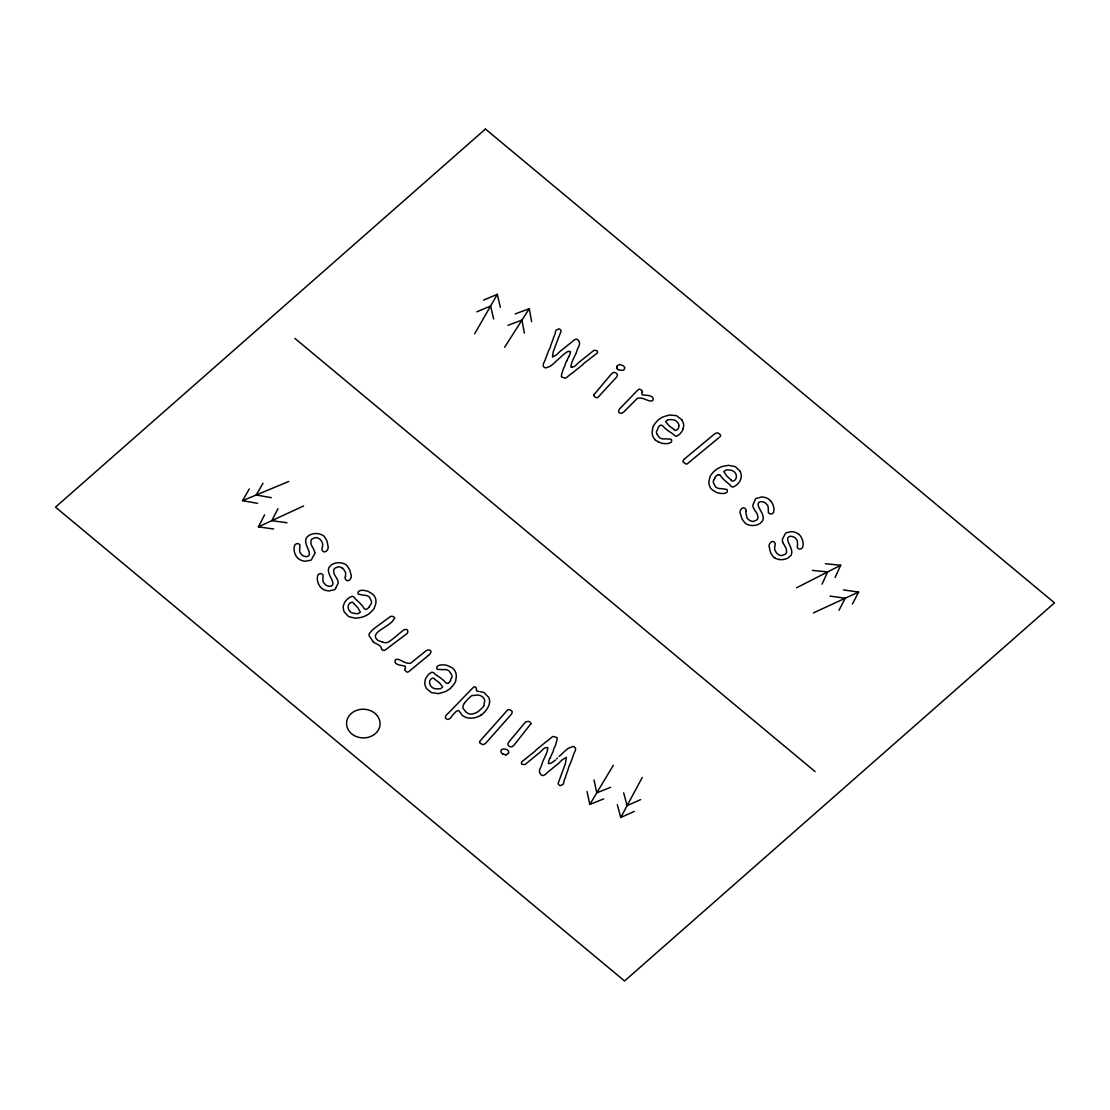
<?xml version="1.0" encoding="UTF-8"?>
<svg xmlns="http://www.w3.org/2000/svg" width="1110" height="1110" viewBox="0 0 1110 1110"><rect width="100%" height="100%" fill="white"/><g stroke="black" fill="none" stroke-linecap="round" stroke-linejoin="round"><path stroke-width="1.5" d="M746.031 511.446L745.989 511.738A5.689 4.87 1.5 0 1 745.823 512.432L746.961 517.787A14.305 12.238 1.5 0 0 747.918 518.939A9.601 8.214 1.5 0 0 749.5 520.271A6.285 5.37 1.5 0 0 751.581 521.2A5.092 4.357 1.5 0 0 753.898 521.298L756.937 519.855A3.607 3.094 1.5 0 0 757.686 518.759L757.853 518.12A8.089 6.924 1.5 0 0 757.853 516.4L757.617 515.331A15.956 13.639 1.5 0 0 756.382 512.529L754.814 510.322A8.713 7.451 1.5 0 1 754.439 509.726L753.413 507.783A6.66 5.703 1.5 0 1 753.024 506.868L752.941 504.897A28.111 24.045 1.5 0 1 753.732 503.121L754.106 502.358A5.855 5.009 1.5 0 0 754.425 501.54L754.647 500.887A16.026 13.709 1.5 0 0 754.786 500.443L755.73 498.709A3.94 3.372 1.5 0 1 756.229 498.404L757.103 498.113A7.34 6.271 1.5 0 0 758.31 497.89A2.095 1.79 1.5 0 0 758.907 497.793A5.939 5.078 1.5 0 0 759.448 497.585A5.592 4.787 1.5 0 1 761.529 497.058L762.292 497.044A10.67 9.13 1.5 0 1 770.451 500.749M683.177 428.71L683.177 428.71A2.428 2.067 1.5 0 1 683.025 429.279A21.95 18.773 1.5 0 1 681.346 432.192A18.939 16.192 1.5 0 1 679.07 434.731L676.573 436.341L674.575 435.633A3.205 2.733 1.5 0 1 674.214 435.175A5.675 4.856 1.5 0 0 673.381 434.315A27.583 23.587 1.5 0 0 670.523 432.331A27.625 23.629 1.5 0 1 667.665 430.361L665.181 428.391A9.088 7.77 1.5 0 1 663.78 426.989A9.088 7.77 1.5 0 0 662.365 425.602L662.254 425.505A1.512 1.304 1.5 0 0 661.296 425.213A7.062 6.05 1.5 0 0 660.2 425.269L659.909 425.546A13.487 11.53 1.5 0 0 658.383 427.183A5.009 4.287 1.5 0 0 658.036 427.988A19.023 16.275 1.5 0 0 657.661 429.14L657.564 429.459A2.067 1.776 1.5 0 0 657.314 429.972A2.026 1.734 1.5 0 1 657.051 430.472L656.787 430.971A5.966 5.106 1.5 0 0 656.426 432.165L656.69 433.594M683.191 428.64L683.746 425.047A22.283 19.05 1.5 0 0 681.859 419.858M448.232 683.26A7.062 6.05 1.5 0 1 447.136 683.302A1.512 1.304 1.5 0 1 446.303 683.094L446.067 682.928A9.157 7.839 1.5 0 1 444.666 681.526A9.088 7.784 1.5 0 0 443.265 680.139L440.781 678.154A27.611 23.615 1.5 0 0 437.937 676.156A27.903 23.865 1.5 0 1 435.092 674.172A5.522 4.717 1.5 0 1 434.246 673.326A3.469 2.969 1.5 0 0 433.954 672.91L431.901 672.147L429.39 673.742A18.953 16.22 1.5 0 0 427.114 676.281A21.881 18.703 1.5 0 0 425.435 679.195A2.414 2.067 1.5 0 0 425.283 679.695L424.686 683.427A19.702 16.858 1.5 0 0 425.269 685.689A24.545 20.993 1.5 0 0 426.517 688.63L431.332 692.557L437.978 693.597M570.443 351.551L568.473 351.37A7.076 6.05 1.5 0 0 566.669 352.189A30.705 26.265 1.5 0 0 563.45 354.562L553.127 363.997A27.778 23.768 1.5 0 1 549.908 366.425L545.912 367.868A2.803 2.4 1.5 0 1 544.954 367.701L543.262 366.439L543.262 364.219A18.898 16.164 1.5 0 1 544.344 361.832L545.288 359.626A78.505 67.155 1.5 0 1 545.759 358.266L548.007 352.231A9.255 7.909 1.5 0 1 548.506 350.996L549.797 348.415A8.977 7.673 1.5 0 0 550.338 347A52.947 45.288 1.5 0 1 551.892 342.352A92.643 79.24 1.5 0 0 553.599 337.62A19.189 16.414 1.5 0 1 554.389 335.567A19.397 16.595 1.5 0 0 555.167 333.513L555.236 333.125A17.399 14.888 1.5 0 0 555.333 332.528A7.395 6.327 1.5 0 1 555.541 331.599L555.874 330.752A3.51 3.011 1.5 0 1 556.263 330.031L559.052 328.824L560.522 329.781A8.367 7.159 1.5 0 1 560.827 330.336L561.049 331.071A41.708 35.673 1.5 0 1 560.453 332.847L558.302 338.259M570.36 352.023L570.221 352.702A8.117 6.951 1.5 0 0 570.11 353.618L569.555 355.297A5.397 4.62 1.5 0 1 569.055 356.157M345.321 576.881L345.349 576.728A5.356 4.579 1.5 0 1 345.543 576.048L345.654 572.815L343.947 569.694A9.629 8.228 1.5 0 0 342.241 568.098M345.293 577.02L345.265 577.158A6.119 5.231 1.5 0 0 345.168 578.629C347.388 583.985 353.202 578.046 350.732 573.967A29.984 25.655 1.5 0 0 349.636 569.777L346.847 565.448A9.366 8.006 1.5 0 0 344.6 563.991A12.043 10.295 1.5 0 0 336.052 562.978A12.113 10.365 1.5 0 0 331.501 564.851L329.351 566.919A7.825 6.688 1.5 0 0 328.421 569.61A11.641 9.962 1.5 0 0 328.754 572.538A28.929 24.753 1.5 0 0 329.823 575.59L331.293 578.629A27.07 23.157 1.5 0 1 332.487 581.335A9.851 8.422 1.5 0 1 332.847 583.804L332.75 584.415A2.733 2.331 1.5 0 1 332.32 585.206L331.515 585.872A2.553 2.178 1.5 0 1 330.419 586.233L329.67 586.246A8.547 7.312 1.5 0 1 325.66 584.984L323.357 582.237A6.757 5.772 1.5 0 1 323.065 581.113A18.329 15.679 1.5 0 1 322.927 578.282L323.052 575.299A1.776 1.526 1.5 0 0 322.83 574.813L322.483 574.453A3.427 2.928 1.5 0 0 321.178 573.69L319.652 573.69A13.556 11.599 1.5 0 0 318.514 574.453A3.274 2.803 1.5 0 0 317.682 575.452L317.238 578.199A20.743 17.746 1.5 0 0 317.571 580.918A19.05 16.289 1.5 0 0 319.111 585.081L320.124 586.635A10.684 9.144 1.5 0 0 328.366 590.867L329.129 590.867A5.564 4.759 1.5 0 0 331.224 590.409A5.661 4.842 1.5 0 1 331.848 590.201A1.97 1.679 1.5 0 1 332.376 590.145A7.354 6.299 1.5 0 1 333.597 589.951L334.485 589.701A4.01 3.427 1.5 0 0 334.998 589.41L336.066 587.606M740.564 479.423L740.342 480.186A2.359 2.012 1.5 0 1 740.12 480.741A21.895 18.731 1.5 0 1 738.081 483.488A19.023 16.275 1.5 0 1 735.5 485.805L732.808 487.165L730.907 486.277A3.163 2.706 1.5 0 1 730.616 485.778A5.536 4.731 1.5 0 0 729.894 484.848A27.736 23.726 1.5 0 0 727.286 482.628A27.417 23.449 1.5 0 1 724.705 480.394L722.471 478.216A9.13 7.812 1.5 0 1 721.25 476.703A9.13 7.812 1.5 0 0 720.029 475.191M553.46 750.374L553.446 750.416A21.423 18.329 1.5 0 1 552.086 753.648L550.171 757.963M740.62 479.229L741.355 476.606A22.339 19.106 1.5 0 0 740.148 471.278M336.191 587.273L336.441 586.621A6.854 5.855 1.5 0 1 336.857 585.719L337.204 585.067A27.334 23.379 1.5 0 0 338.092 583.333L338.078 581.349A5.37 4.593 1.5 0 0 337.801 580.558L336.816 578.449A10.254 8.769 1.5 0 0 336.594 578.046L334.998 575.577A16.137 13.806 1.5 0 1 333.888 572.746L333.749 572.025A8.283 7.09 1.5 0 1 333.791 569.943L333.985 569.319A3.607 3.094 1.5 0 1 334.776 568.251L337.898 566.905A5.092 4.357 1.5 0 1 340.201 567.085A6.271 5.37 1.5 0 1 342.241 568.098M642.26 392.08L642.052 392.621A6.688 5.716 1.5 0 0 641.857 393.19L641.968 394.341A1.498 1.276 1.5 0 0 642.385 394.813L645.257 395.215A11.003 9.407 1.5 0 1 646.714 395.313A13.875 11.863 1.5 0 1 649.53 395.757A7.118 6.091 1.5 0 1 652.153 396.936A2.359 2.012 1.5 0 1 652.694 397.491L653.068 398.476A4.593 3.927 1.5 0 1 653.096 399.35L652.902 400.099A2.65 2.262 1.5 0 1 652.472 400.724L650.169 401.043A11.308 9.671 1.5 0 1 649.114 400.779A13.112 11.211 1.5 0 1 648.046 400.433L645.118 399.295A17.219 14.735 1.5 0 0 641.816 398.268L640.567 398.088A7.923 6.771 1.5 0 0 638.569 398.101A3.94 3.372 1.5 0 0 637.14 398.546L624.444 411.338A9.338 7.992 1.5 0 1 623.265 412.351A6.424 5.494 1.5 0 1 622.183 412.975A2.733 2.345 1.5 0 1 620.809 413.253A1.915 1.637 1.5 0 1 620.282 413.17L619.755 412.962A3.066 2.622 1.5 0 1 619.227 412.601L618.811 412.129A1.762 1.498 1.5 0 1 618.645 411.588L618.631 411.394A4.523 3.871 1.5 0 1 618.825 410.395L618.991 409.978A7.95 6.799 1.5 0 1 620.212 408.244L637.515 390.373A7.243 6.188 1.5 0 1 638.847 389.374A2.081 1.776 1.5 0 1 639.943 389.166L642.274 390.914A3.538 3.025 1.5 0 1 642.288 391.983M369.269 607.045A10.392 8.88 1.5 0 1 366.8 609.085L366.508 609.348A7.021 6.008 1.5 0 1 365.398 609.251A1.512 1.29 1.5 0 1 364.621 608.932L364.413 608.738A9.046 7.742 1.5 0 1 363.275 607.17A9.088 7.77 1.5 0 0 362.151 605.602L360.056 603.327A27.792 23.768 1.5 0 0 357.6 600.982A27.583 23.601 1.5 0 1 355.158 598.637A5.231 4.468 1.5 0 1 354.798 598.207A5.911 5.064 1.5 0 1 354.478 597.679A3.483 2.983 1.5 0 0 354.256 597.249L352.37 596.223L349.594 597.457A18.884 16.164 1.5 0 0 346.875 599.664A21.936 18.773 1.5 0 0 344.697 602.314A2.442 2.095 1.5 0 0 344.433 602.785L343.184 606.379A22.255 19.037 1.5 0 0 344.086 611.749L348.637 616.605L355.131 618.173A10.392 8.88 1.5 0 0 355.908 618.117A12.335 10.545 1.5 0 0 356.934 617.979A4.537 3.885 1.5 0 1 357.892 617.923L361.485 617.299A27.153 23.227 1.5 0 0 363.497 616.716L367.216 615.009A30.9 26.432 1.5 0 0 373.626 609.14A3.732 3.191 1.5 0 0 374.223 608.266A9.033 7.728 1.5 0 0 374.5 607.323L374.861 606.254A17.08 14.61 1.5 0 1 375.263 605.158A8.367 7.159 1.5 0 0 375.582 604.339L375.86 603.132A14.929 12.765 1.5 0 0 375.18 597.499L374.112 595.598A18.884 16.151 1.5 0 0 371.448 593.351L368.034 591.311A16.456 14.069 1.5 0 0 366.786 590.95A21.09 18.037 1.5 0 0 363.664 590.395A12.654 10.822 1.5 0 0 361.069 590.34L358.71 591.241A2.844 2.428 1.5 0 0 358.155 592.074L358.017 593.295A2.511 2.151 1.5 0 0 358.377 594.155L363.442 595.196A16.927 14.485 1.5 0 1 365.606 595.404A7.95 6.799 1.5 0 1 367.646 595.973A4.634 3.968 1.5 0 1 369.325 597.125L369.602 597.499A9.213 7.881 1.5 0 1 369.921 598.054L371.115 600.552A16.553 14.166 1.5 0 1 371.434 601.342L371.517 603.063A5.952 5.092 1.5 0 1 370.934 604.201A1.942 1.665 1.5 0 1 370.587 604.659A2.983 2.553 1.5 0 0 370.24 605.103A2.095 1.79 1.5 0 1 369.921 605.533L369.769 605.741A19.064 16.303 1.5 0 1 369.158 606.962M557.942 339.147L553.266 351.69L552.461 357.004L556.096 355.075A19.536 16.705 1.5 0 0 558.191 353.257L559.926 351.523A17.496 14.971 1.5 0 1 561.827 349.969A78.852 67.446 1.5 0 0 566.35 346.403A78.075 66.78 1.5 0 1 570.873 342.837A11.738 10.046 1.5 0 0 572.496 341.38A11.142 9.532 1.5 0 1 574.286 339.84L576.312 339.091L577.935 339.813A9.615 8.228 1.5 0 1 578.823 341.131A19.425 16.622 1.5 0 1 579.365 342.157M483.627 706.085L483.752 705.821A7.271 6.216 1.5 0 0 484.182 704.295A4.815 4.107 1.5 0 0 484.238 703.532A6.452 5.508 1.5 0 1 484.279 702.769L484.404 702.2A7.756 6.632 1.5 0 1 484.792 701.173C484.64 696.705 479.256 694.111 475.288 695.304A7.95 6.799 1.5 0 1 474.456 695.415L472.693 695.498A3.372 2.886 1.5 0 0 471.223 696.025L467.754 699.286A32.648 27.916 1.5 0 0 467.254 699.827L466.186 701.02A28.569 24.434 1.5 0 0 464.382 703.379M822.038 584.151L827.63 571.941L812.354 570.387M835.095 577.477L840.7 565.267L825.424 563.727M575.965 353.466L576.09 353.202A34.965 29.914 1.5 0 0 576.839 351.079A32.412 27.722 1.5 0 1 577.575 348.956L577.935 348.124A31.566 27.001 1.5 0 1 578.31 347.361A20.049 17.149 1.5 0 0 578.948 345.876A8.797 7.534 1.5 0 0 579.406 344.627A7.853 6.715 1.5 0 0 579.545 342.796L579.462 342.379M575.674 354.076L573.024 359.668A63.478 54.293 1.5 0 0 571.483 363.469L570.845 367.105L572.025 367.063M273.601 528.971L258.422 526.875L264.596 514.887M277.986 508.685L271.797 520.673L286.99 522.768M839.035 610.209L845.237 598.235L830.058 596.112M852.424 604.034L858.64 592.06L843.447 589.937M617.313 804.653L620.74 817.487L642.218 777.527M566.711 360.958L568.889 356.365M474.65 333.832L497.294 294.344L500.346 307.248M257.589 503.343L242.507 500.693L249.306 488.941M262.987 483.252L256.202 495.004L271.284 497.655M587.037 791.499L589.798 804.445L613.303 765.331M504.62 347.263L529.262 308.677L531.648 321.678M550.074 758.116L549.755 758.546A4.565 3.899 1.5 0 0 549.339 759.226L548.784 761.03A7.923 6.785 1.5 0 1 548.673 761.946L548.382 763.638L549.963 763.389A7.146 6.105 1.5 0 0 552.239 762.417A30.456 26.043 1.5 0 0 555.43 760.017M714.118 479.534L713.799 480.006A5.98 5.106 1.5 0 0 713.286 481.171L713.466 482.878A15.707 13.445 1.5 0 0 713.827 483.655L715.173 486.111A9.13 7.812 1.5 0 0 715.534 486.652L715.825 486.999A4.648 3.982 1.5 0 0 717.559 488.081A8.034 6.868 1.5 0 0 719.641 488.553A17.136 14.666 1.5 0 0 721.819 488.664L726.925 489.482A2.511 2.151 1.5 0 1 727.341 490.329L727.286 491.563A2.844 2.428 1.5 0 1 726.772 492.41L724.469 493.409A12.543 10.725 1.5 0 1 721.875 493.464A18.717 16.012 1.5 0 1 717.185 492.673L715.936 492.174A9.601 8.214 1.5 0 1 715.423 491.869L713.896 490.897A17.843 15.262 1.5 0 1 710.886 488.566L709.942 486.901A15.332 13.112 1.5 0 1 709.054 483.974A14.555 12.446 1.5 0 1 708.943 481.296L709.415 479.242A17.066 14.596 1.5 0 0 709.789 477.994L710.039 477.036A9.116 7.798 1.5 0 1 710.275 476.079A3.663 3.136 1.5 0 1 710.816 475.191A30.83 26.376 1.5 0 1 716.852 469.044L720.459 467.171A27.361 23.393 1.5 0 1 722.43 466.491L725.995 465.728A4.523 3.857 1.5 0 0 726.939 465.617A12.46 10.656 1.5 0 1 727.952 465.437A10.822 9.255 1.5 0 1 728.729 465.34L735.306 466.63L740.176 471.264M559.163 756.479L565.614 750.457A28.818 24.656 1.5 0 1 568.403 748.265L572.774 746.517A2.817 2.414 1.5 0 1 574.023 746.766L575.535 748.098L575.466 750.138A18.87 16.137 1.5 0 1 574.425 752.524A16.719 14.305 1.5 0 0 573.981 753.413L573.509 754.745A77.644 66.42 1.5 0 1 572.913 756.562L570.901 762.168A9.157 7.825 1.5 0 1 570.415 763.403L569.166 766.011A8.852 7.562 1.5 0 0 568.653 767.44A52.878 45.219 1.5 0 1 567.168 772.102A93.268 79.781 1.5 0 0 565.531 776.847A19.175 16.4 1.5 0 1 564.768 778.915A19.675 16.83 1.5 0 0 564.019 780.968A19.966 17.08 1.5 0 0 563.88 781.828A7.548 6.466 1.5 0 1 563.672 782.897L563.367 783.743A3.524 3.011 1.5 0 1 562.978 784.465L560.203 785.7L558.732 784.756A8.339 7.132 1.5 0 1 558.399 784.201L558.177 783.48A42.249 36.13 1.5 0 1 558.746 781.69L565.392 763.638L566.377 757.436L562.784 759.42A19.425 16.622 1.5 0 0 560.703 761.252L558.996 763A17.899 15.304 1.5 0 1 557.123 764.582A79.615 68.099 1.5 0 0 552.655 768.189A77.284 66.1 1.5 0 1 548.187 771.811A11.766 10.073 1.5 0 0 546.578 773.295A11.155 9.546 1.5 0 1 544.802 774.849L542.79 775.612L541.083 774.822A9.934 8.505 1.5 0 1 540.251 773.614A20.035 17.136 1.5 0 1 539.696 772.588M557.442 758.13L556.623 758.907M535.839 750.263L536.199 749.93A43.47 37.185 1.5 0 1 536.879 749.319L537.74 748.584M448.232 683.26L448.523 682.983A10.698 9.157 1.5 0 0 450.549 680.61M719.71 437.049L720.126 436.646A2.595 2.22 1.5 0 0 720.529 435.897L720.557 435.175A1.818 1.554 1.5 0 0 720.362 434.773L718.142 432.997A1.942 1.651 1.5 0 0 717.379 432.928A4.385 3.746 1.5 0 0 715.881 433.288L715.381 433.524A9.296 7.95 1.5 0 0 713.633 434.731L684.024 459.332L682.914 461.302A3.011 2.567 1.5 0 0 683.108 462.024L686.202 464.091A2.026 1.72 1.5 0 0 687.145 463.911L718.739 437.853M538.392 748.043L546.037 741.855A7.451 6.382 1.5 0 1 547.244 740.98A7.132 6.105 1.5 0 0 548.465 740.092A50.422 43.137 1.5 0 0 549.811 738.885L551.892 737.123A6.715 5.744 1.5 0 1 553.252 736.443L556.942 737.526A1.79 1.54 1.5 0 1 557.178 737.97L556.942 740.342A17.496 14.957 1.5 0 1 556.623 741.438A10.032 8.589 1.5 0 0 555.985 743.45A10.198 8.727 1.5 0 1 555.68 744.741A17.038 14.569 1.5 0 1 555.125 746.059L553.737 749.014A4.606 3.94 1.5 0 0 553.599 749.694M427.627 656.065L409.451 671.092A7.284 6.23 1.5 0 1 407.994 671.98A2.109 1.804 1.5 0 1 406.884 672.077L404.775 670.121A3.552 3.039 1.5 0 1 404.914 669.053L405.233 668.456A5.911 5.051 1.5 0 0 405.497 667.901L405.178 666.236L402.375 665.57A11.794 10.087 1.5 0 1 400.918 665.348A13.958 11.932 1.5 0 1 398.185 664.64A7.104 6.077 1.5 0 1 395.729 663.211A2.359 2.012 1.5 0 1 395.257 662.628L395.007 661.602A4.606 3.94 1.5 0 1 395.091 660.741L395.396 660.006A2.65 2.262 1.5 0 1 395.895 659.423L398.226 659.326A12.127 10.365 1.5 0 1 400.252 660.131L403.027 661.546A17.288 14.791 1.5 0 0 406.191 662.85L407.412 663.156A7.895 6.757 1.5 0 0 409.382 663.322A3.927 3.358 1.5 0 0 410.88 663.031L425.13 651.514A9.49 8.117 1.5 0 1 426.448 650.613A6.382 5.453 1.5 0 1 427.6 650.085A2.747 2.359 1.5 0 1 428.987 649.947A1.929 1.651 1.5 0 1 429.514 650.071L430 650.335A3.108 2.664 1.5 0 1 430.486 650.737L430.833 651.251A1.748 1.498 1.5 0 1 430.944 651.806L430.93 651.986A4.509 3.857 1.5 0 1 430.597 652.971L430.375 653.36A7.964 6.813 1.5 0 1 428.96 654.969L428.058 655.719M717.587 474.9L717.906 474.664A7.09 6.063 1.5 0 1 719.016 474.705A1.526 1.304 1.5 0 1 719.807 474.997L720.029 475.191M796.564 587.8L840.7 565.267M258.422 526.875L303.613 505.938M813.394 612.914L858.64 592.06M640.664 799.602L627.094 805.652L623.667 792.817M620.74 817.487L634.31 811.424M483.544 300.116L497.294 294.344M476.842 311.813L490.592 306.041L493.645 318.945M242.507 500.693L288.753 481.462M610.639 787.323L596.764 792.873L593.989 779.914M589.798 804.445L603.673 798.895M515.22 313.922L529.262 308.677M507.922 325.355L521.964 320.096L524.35 333.111M505.91 754.828L502.636 753.884M438.075 693.583L438.714 693.472A11.433 9.768 1.5 0 0 440.365 693.07A4.662 3.982 1.5 0 1 441.294 692.876L444.735 691.794A27.417 23.449 1.5 0 0 446.608 690.947L449.966 688.755A30.886 26.418 1.5 0 0 455.225 682.095A3.677 3.15 1.5 0 0 455.655 681.165A9.13 7.812 1.5 0 0 455.766 680.18L455.919 679.084A17.163 14.68 1.5 0 1 456.127 677.933A8.38 7.173 1.5 0 0 456.279 677.1L456.335 675.851A14.957 12.793 1.5 0 0 454.656 670.371L453.241 668.636A18.787 16.067 1.5 0 0 450.216 666.777L446.47 665.209A16.483 14.097 1.5 0 0 445.165 665.029A20.979 17.94 1.5 0 0 441.988 664.89A12.64 10.809 1.5 0 0 439.421 665.181L437.257 666.375A2.858 2.442 1.5 0 0 436.854 667.277A3.288 2.817 1.5 0 0 436.868 668.275L436.938 668.511A2.525 2.151 1.5 0 0 437.465 669.316L442.64 669.663A16.969 14.513 1.5 0 1 444.819 669.58A7.978 6.826 1.5 0 1 446.942 669.871A4.648 3.968 1.5 0 1 448.801 670.787L449.134 671.12A9.102 7.784 1.5 0 1 449.55 671.619L451.187 673.937A16.012 13.695 1.5 0 1 451.645 674.686L452.034 676.365A5.925 5.078 1.5 0 1 451.673 677.572A1.998 1.707 1.5 0 1 451.409 678.071M619.685 364.524L622.932 365.551A4.038 3.455 1.5 0 1 624.666 367.618M572.385 367.035L572.538 367.035A2.414 2.067 1.5 0 0 573.606 366.772A6.091 5.203 1.5 0 0 575.355 365.703A33.3 28.471 1.5 0 0 576.923 364.288L578.407 362.831A7.048 6.036 1.5 0 1 579.753 361.693L593.933 350.372L596.875 350.58A1.554 1.332 1.5 0 1 597.263 351.01L597.471 351.801A3.441 2.942 1.5 0 1 597.152 353.119L583.596 363.636A5.217 4.468 1.5 0 0 583.25 364.052L582.722 364.677A35.936 30.733 1.5 0 1 582.084 365.232L572.58 372.821A7.326 6.271 1.5 0 1 571.345 373.681A7.118 6.077 1.5 0 0 570.11 374.542A52.142 44.608 1.5 0 0 568.75 375.735L566.655 377.483A6.785 5.8 1.5 0 1 565.281 378.149L561.604 377.025A1.79 1.526 1.5 0 1 561.369 376.581L561.674 374.084A17.427 14.902 1.5 0 1 561.979 373.113A10.032 8.575 1.5 0 0 562.645 371.101A10.226 8.755 1.5 0 1 562.978 369.824A17.177 14.694 1.5 0 1 563.547 368.506L565.004 365.467A4.704 4.024 1.5 0 0 565.115 364.899A5.814 4.967 1.5 0 1 565.295 364.177A21.284 18.204 1.5 0 1 566.697 360.958M480.366 691.738L482.129 692.029A10.628 9.102 1.5 0 1 483.835 692.432L488.886 697.538A14.125 12.085 1.5 0 1 489.524 702.672M479.02 691.544L477.397 691.225A1.498 1.276 1.5 0 1 476.592 690.392A6.757 5.772 1.5 0 1 476.454 689.907L476.44 689.851A2.47 2.109 1.5 0 1 476.384 689.268A4.135 3.538 1.5 0 0 476.37 688.672L475.732 687.062L473.97 686.882A16.081 13.75 1.5 0 0 472.596 688.131L449.106 712.37A18.981 16.234 1.5 0 1 448.315 713.133A21.354 18.273 1.5 0 0 447.524 713.896L446.595 714.854A5.703 4.884 1.5 0 0 445.845 715.839L445.332 717.906L446.789 719.197A2.345 2.012 1.5 0 0 447.621 719.349L448.218 719.294A3.316 2.844 1.5 0 0 449.078 719.03L450.327 718.128A13.459 11.516 1.5 0 0 451.631 716.519A13.681 11.71 1.5 0 1 452.935 714.909A33.175 28.374 1.5 0 0 454.323 713.369A33.328 28.513 1.5 0 1 455.724 711.815A4.759 4.065 1.5 0 1 456.807 711.038L458.652 710.525L460.983 713.522A13.389 11.461 1.5 0 0 461.718 714.757A4.232 3.621 1.5 0 0 462.662 715.686L465.298 717.157A11.044 9.449 1.5 0 0 468.156 717.962A14.902 12.737 1.5 0 0 473.998 717.879A17.149 14.666 1.5 0 0 477.522 716.866L478.882 716.269A20.632 17.649 1.5 0 0 480.852 715.173M381.687 641.746L381.452 641.663A26.834 22.949 1.5 0 1 378.968 640.817A6.174 5.286 1.5 0 1 377.136 639.693A7.77 6.646 1.5 0 1 376.401 638.93L375.527 637.306A5.272 4.509 1.5 0 1 375.582 635.184A6.965 5.966 1.5 0 1 376.734 633.241A18.093 15.471 1.5 0 1 378.441 631.534A29.221 25.003 1.5 0 1 382.492 628.69L388.653 624.528A29.387 25.142 1.5 0 0 392.135 621.642L394.633 618.214A1.873 1.609 1.5 0 0 394.466 617.396L393.19 616.494A5.647 4.842 1.5 0 0 391.913 616.341A4.315 3.691 1.5 0 0 390.789 616.452A3.829 3.274 1.5 0 0 390.332 616.577L375.61 627.428A40.612 34.743 1.5 0 0 371.475 630.966L368.95 634.212L369.283 636.196A7.451 6.369 1.5 0 1 370.268 637.473L370.851 638.236A8.006 6.854 1.5 0 1 371.406 639.096L372.946 641.372A5.397 4.606 1.5 0 0 373.321 641.788M658.258 441.794L662.032 443.32A19.467 16.65 1.5 0 0 666.5 443.598A12.682 10.85 1.5 0 0 669.08 443.32L671.245 442.127A2.844 2.442 1.5 0 0 671.633 441.225L671.55 439.99A2.525 2.151 1.5 0 0 671.023 439.185L665.847 438.852A16.969 14.513 1.5 0 1 663.655 438.936A7.895 6.757 1.5 0 1 661.546 438.658A4.634 3.968 1.5 0 1 659.687 437.742L659.34 437.409A8.977 7.687 1.5 0 1 658.924 436.91L657.189 434.454A13.542 11.586 1.5 0 1 656.815 433.857L656.731 433.677M466.519 712.467L468.503 713.674A5.162 4.412 1.5 0 0 470.404 714.077L470.917 714.091A9.768 8.353 1.5 0 0 473.457 713.716L474.955 713.217A19.148 16.372 1.5 0 0 478.66 711.232L483.155 706.904A7.964 6.813 1.5 0 0 483.627 706.085M434.593 679.209L434.301 678.723A2.192 1.873 1.5 0 0 433.871 678.363L433.705 678.265A1.485 1.263 1.5 0 0 432.956 678.085L431.068 678.89A6.161 5.272 1.5 0 0 429.875 680.777A6.993 5.98 1.5 0 0 429.653 683.163A7.978 6.826 1.5 0 0 432.178 687.381A8.131 6.965 1.5 0 0 433.996 688.436L435.703 688.797A18.287 15.637 1.5 0 0 438.603 688.852A13.653 11.669 1.5 0 0 440.809 688.616L442.696 686.84L439.477 682.9A30.58 26.168 1.5 0 0 436.563 680.666L434.718 679.389M294.927 338.425L815.073 771.575M673.867 429.306L674.228 429.848A2.262 1.929 1.5 0 0 674.575 430.125L674.755 430.222A1.471 1.263 1.5 0 0 675.49 430.402L677.377 429.598A6.147 5.259 1.5 0 0 678.571 427.697A7.035 6.008 1.5 0 0 678.779 425.31M673.756 429.126L671.883 427.822A30.775 26.321 1.5 0 1 668.969 425.602L665.736 421.675L667.61 419.899A14.208 12.154 1.5 0 1 670.149 419.635A18.315 15.665 1.5 0 1 672.702 419.691L674.422 420.038A8.075 6.91 1.5 0 1 678.904 425.408M655.247 439.907L653.818 438.173A14.929 12.765 1.5 0 1 652.125 432.692L652.333 430.611A16.012 13.695 1.5 0 0 652.541 429.459L652.68 428.363A8.797 7.52 1.5 0 1 652.805 427.392A3.663 3.136 1.5 0 1 653.221 426.448A30.886 26.418 1.5 0 1 658.438 419.774L661.796 417.582A27.514 23.532 1.5 0 1 663.669 416.736L667.11 415.639A4.593 3.927 1.5 0 0 668.04 415.445A11.169 9.56 1.5 0 1 669.691 415.029L676.476 415.667L681.887 419.844M730.907 479.742L729.214 478.271A30.789 26.335 1.5 0 1 726.592 475.788L723.859 471.597L725.954 470.002A13.709 11.724 1.5 0 1 728.174 469.96A17.788 15.207 1.5 0 1 731.337 470.335L732.725 470.779A8.103 6.924 1.5 0 1 734.404 472A7.964 6.813 1.5 0 1 736.402 476.412A6.993 5.98 1.5 0 1 735.875 478.771A6.133 5.245 1.5 0 1 734.459 480.533L732.489 481.157A1.471 1.249 1.5 0 1 731.934 481.019L731.601 480.81A2.234 1.901 1.5 0 1 731.296 480.491L731.046 479.964M353.826 603.729L355.422 605.241A31.246 26.723 1.5 0 1 357.892 607.836L360.362 612.137L358.183 613.636A14.291 12.224 1.5 0 1 355.63 613.553A18.273 15.637 1.5 0 1 353.105 613.15L351.468 612.581A7.95 6.799 1.5 0 1 349.858 611.277M770.507 500.707L771.811 502.497A18.953 16.206 1.5 0 1 773.448 506.202A20.688 17.704 1.5 0 1 774.003 509.31L773.684 512.071A3.288 2.817 1.5 0 1 772.907 513.111A13.625 11.655 1.5 0 1 771.811 513.902L770.284 513.944A3.441 2.942 1.5 0 1 768.939 513.236L768.578 512.875A1.79 1.526 1.5 0 1 768.384 512.542L768.3 509.421A18.357 15.707 1.5 0 0 768.037 506.59A6.715 5.744 1.5 0 0 767.704 505.48L765.276 502.816A8.533 7.298 1.5 0 0 761.21 501.692L760.461 501.72A2.553 2.192 1.5 0 0 759.393 502.136L758.616 502.816A2.733 2.345 1.5 0 0 758.213 503.635L758.144 504.245A9.948 8.505 1.5 0 0 758.63 506.701A27.237 23.296 1.5 0 0 759.948 509.351L761.543 512.334A28.596 24.462 1.5 0 1 762.778 515.345A11.627 9.948 1.5 0 1 763.236 518.273A7.812 6.674 1.5 0 1 762.431 520.992L760.378 523.143A12.113 10.351 1.5 0 1 756.465 525.002A12.057 10.309 1.5 0 1 747.321 524.461A9.407 8.047 1.5 0 1 745.032 523.06L742.243 519.327A29.498 25.239 1.5 0 1 740.745 514.693C738.067 510.697 743.644 504.55 746.073 509.837A6.161 5.272 1.5 0 1 746.059 511.224M353.743 603.549L353.479 602.938A2.262 1.929 1.5 0 0 353.188 602.605L353.036 602.494A1.471 1.263 1.5 0 0 352.328 602.217L350.316 602.758A6.174 5.272 1.5 0 0 348.79 604.464A7.021 6.008 1.5 0 0 348.138 606.795A7.964 6.813 1.5 0 0 349.872 611.277M783.174 543.04L783.535 543.831A11.266 9.629 1.5 0 0 783.813 544.358L785.339 546.855A16.178 13.833 1.5 0 1 786.366 549.714L786.49 550.435A8.269 7.076 1.5 0 1 786.407 552.516L786.185 553.141A3.607 3.094 1.5 0 1 785.367 554.181L782.217 555.472A5.106 4.357 1.5 0 1 779.914 555.25A6.327 5.411 1.5 0 1 777.902 554.195A9.713 8.311 1.5 0 1 776.237 552.572L774.613 549.408L774.794 546.189A5.175 4.426 1.5 0 0 775.016 545.51L775.127 545.01A6.161 5.272 1.5 0 0 775.252 543.609C773.143 538.211 767.218 544.053 769.563 548.173A29.665 25.377 1.5 0 0 770.715 552.877L773.226 556.762A9.38 8.02 1.5 0 0 775.432 558.261M782.994 542.623L782.661 541.833A5.383 4.606 1.5 0 1 782.397 541.028L782.453 539.058A27.431 23.463 1.5 0 1 783.383 537.337L783.799 536.588A5.883 5.037 1.5 0 0 784.187 535.783L785.7 533.036A3.982 3.413 1.5 0 1 786.213 532.744L787.115 532.509A7.451 6.382 1.5 0 0 788.336 532.342A2.04 1.748 1.5 0 0 788.933 532.287A5.675 4.856 1.5 0 0 789.487 532.106A5.592 4.773 1.5 0 1 791.61 531.69L792.36 531.718A10.642 9.102 1.5 0 1 798.409 534.021M381.576 648.837L381.396 648.379A16.858 14.416 1.5 0 0 380.938 647.144A3.843 3.288 1.5 0 0 380.175 646.103A8.769 7.493 1.5 0 0 378.51 644.827A25.28 21.617 1.5 0 0 376.54 643.786A18.759 16.053 1.5 0 1 374.75 642.884A7.395 6.327 1.5 0 1 373.321 641.788M539.571 772.269L539.502 772.019A7.936 6.785 1.5 0 1 539.599 770.118A8.866 7.59 1.5 0 1 540.071 768.855A19.716 16.858 1.5 0 1 540.681 767.371A32.953 28.194 1.5 0 0 540.945 766.802L541.389 765.775A32.87 28.125 1.5 0 0 542.096 763.638A34.285 29.332 1.5 0 1 542.804 761.515L545.773 755.008A63.631 54.418 1.5 0 0 547.258 751.192L547.84 747.543L546.162 747.64A2.414 2.067 1.5 0 0 545.093 747.904A6.174 5.272 1.5 0 0 543.359 749A34.174 29.235 1.5 0 0 541.819 750.429L540.445 751.817A7.062 6.036 1.5 0 1 539.03 753.052L525.016 764.54L522.075 764.346A1.554 1.332 1.5 0 1 521.672 763.93L521.464 763.139A3.441 2.942 1.5 0 1 521.755 761.821L535.145 751.151A5.37 4.593 1.5 0 0 535.492 750.735M779.553 559.523A12.016 10.281 1.5 0 0 784.506 559.287A12.085 10.337 1.5 0 0 788.128 557.914L790.764 555.624A7.798 6.66 1.5 0 0 791.749 552.946A11.683 9.99 1.5 0 0 791.513 550.005A28.957 24.767 1.5 0 0 790.514 546.939L789.127 543.872A27.583 23.587 1.5 0 1 788.003 541.153A9.934 8.492 1.5 0 1 787.698 538.683L787.809 538.072A2.733 2.345 1.5 0 1 788.266 537.282L789.099 536.643A2.553 2.192 1.5 0 1 790.195 536.296L790.944 536.296A8.533 7.298 1.5 0 1 795.301 537.892L797.16 540.431A6.757 5.772 1.5 0 1 797.424 541.555A18.426 15.762 1.5 0 1 797.479 544.386L797.285 547.438A1.748 1.498 1.5 0 0 797.479 547.854L797.826 548.229A3.427 2.928 1.5 0 0 799.103 549.006L800.629 549.048A13.584 11.627 1.5 0 0 801.795 548.298A3.219 2.761 1.5 0 0 802.655 547.313L803.168 544.58A20.868 17.843 1.5 0 0 802.905 541.846A19.064 16.303 1.5 0 0 801.476 537.67L800.504 536.088A10.795 9.241 1.5 0 0 798.437 534.007M779.442 559.509A12.085 10.337 1.5 0 1 775.335 558.233M715.201 477.189A10.406 8.894 1.5 0 1 717.615 474.941M715.339 477.272A19.98 17.094 1.5 0 0 714.895 478.271L714.729 478.632A2.081 1.776 1.5 0 0 714.438 479.076A3.136 2.692 1.5 0 1 714.132 479.548M658.285 441.752A18.801 16.081 1.5 0 1 655.219 439.935M618.548 369.519A4.801 4.107 1.5 0 0 624 369.741A3.233 2.761 1.5 0 0 624.583 367.632M618.325 369.783A3.816 3.261 1.5 0 1 616.883 367.965M616.952 367.937A2.678 2.289 1.5 0 1 617.035 366.147M617.229 366.231A5.023 4.301 1.5 0 1 619.644 364.427M382.006 641.844A5.494 4.704 1.5 0 1 382.7 642.107L385.128 642.759A5.286 4.523 1.5 0 0 387.279 642.482A7.853 6.715 1.5 0 0 389.138 641.594A27.944 23.907 1.5 0 0 390.789 640.456A140.79 120.421 1.5 0 0 397.546 635.003A140.804 120.435 1.5 0 1 404.317 629.564L406.468 629.509A2.359 2.026 1.5 0 1 407.356 630.05A2.498 2.137 1.5 0 1 407.731 630.508L407.8 632.187A5.467 4.676 1.5 0 1 406.912 633.644L385.378 649.919A2.275 1.942 1.5 0 1 384.435 650.335L382.894 650.266A1.693 1.443 1.5 0 1 382.256 649.877A2.969 2.539 1.5 0 1 381.701 649.142M450.424 680.541A18.662 15.956 1.5 0 0 450.785 679.389L450.882 679.07A2.04 1.748 1.5 0 0 451.146 678.557A2.886 2.47 1.5 0 1 451.381 678.057M464.382 703.379A14.943 12.779 1.5 0 0 463.05 705.863L462.925 707.958A3.982 3.413 1.5 0 0 463.272 708.61A12.515 10.711 1.5 0 1 463.689 709.207A5.606 4.787 1.5 0 0 464.119 709.651A2.012 1.72 1.5 0 1 464.479 710.136L464.84 710.622A12.931 11.058 1.5 0 1 465.09 711.011A5.467 4.676 1.5 0 0 465.548 711.621A3.053 2.608 1.5 0 0 466.2 712.245M489.524 702.672A17.011 14.541 1.5 0 1 488.899 705.266L487.706 707.833A28.638 24.503 1.5 0 1 484.14 712.551A18.412 15.748 1.5 0 1 480.852 715.173M508.56 753.177A3.219 2.761 1.5 0 0 507.006 749.777A4.801 4.107 1.5 0 0 501.456 749.708A3.233 2.761 1.5 0 0 500.929 751.831A4.038 3.455 1.5 0 0 502.663 753.843M508.325 753.079A5.009 4.274 1.5 0 1 505.966 754.939M314.782 552.946L314.574 554.057A27.264 23.324 1.5 0 1 313.589 555.749L313.256 556.304A6.702 5.73 1.5 0 0 312.715 557.275L312.437 557.914A17.455 14.929 1.5 0 0 312.257 558.344L311.133 559.995A3.94 3.372 1.5 0 1 310.606 560.273L309.843 560.481A7.576 6.48 1.5 0 0 308.469 560.619A2.04 1.748 1.5 0 0 307.872 560.661A5.897 5.051 1.5 0 0 307.303 560.827A5.606 4.787 1.5 0 1 305.167 561.188L304.418 561.147A10.698 9.144 1.5 0 1 296.481 556.554L295.51 554.972A19.078 16.317 1.5 0 1 294.219 550.754A20.812 17.802 1.5 0 1 294.053 548.021L294.649 545.301A3.274 2.803 1.5 0 1 295.551 544.33A13.001 11.114 1.5 0 1 296.731 543.622L298.021 543.622A3.469 2.969 1.5 0 1 299.52 544.51L299.839 544.899A1.845 1.582 1.5 0 1 299.991 545.26L299.742 548.368A18.454 15.79 1.5 0 0 299.7 551.198A6.729 5.758 1.5 0 0 299.922 552.322L302.059 555.18A8.561 7.326 1.5 0 0 305.999 556.596L306.749 556.623A2.553 2.178 1.5 0 0 307.858 556.304L308.691 555.68A2.72 2.331 1.5 0 0 309.177 554.903L309.315 554.306A9.907 8.478 1.5 0 0 309.093 551.823A27.473 23.504 1.5 0 0 308.053 549.075L306.776 545.981A28.943 24.753 1.5 0 1 305.874 542.887A11.586 9.907 1.5 0 1 305.736 539.946A7.798 6.674 1.5 0 1 306.832 537.295L309.093 535.325A12.085 10.337 1.5 0 1 322.288 535.034A9.393 8.034 1.5 0 1 324.384 536.588L326.77 540.528A29.748 25.447 1.5 0 1 327.755 545.26C329.989 549.436 323.856 555.139 321.928 549.672A6.188 5.286 1.5 0 1 322.108 548.298L322.233 547.799A6.23 5.328 1.5 0 1 322.455 547.119L322.76 543.9L321.234 540.695A9.657 8.256 1.5 0 0 319.638 539.03A6.244 5.342 1.5 0 0 317.654 537.934A5.078 4.343 1.5 0 0 315.365 537.656L312.174 538.863A3.621 3.094 1.5 0 0 311.313 539.89L311.077 540.514A8.311 7.104 1.5 0 0 310.911 542.582L311.008 543.317A16.164 13.82 1.5 0 0 311.952 546.189L313.395 548.715A11.28 9.643 1.5 0 1 313.644 549.256L314.407 551.143A7.146 6.119 1.5 0 1 314.685 552.003L314.782 552.946M530.857 723.803L513.888 745.337L511.877 746.877L510.003 746.628A6.591 5.647 1.5 0 1 509.018 746.073L508.089 745.06A2.761 2.359 1.5 0 1 507.978 743.769A5.037 4.315 1.5 0 1 508.56 742.479A17.163 14.68 1.5 0 1 509.393 741.355L525.571 721.888L528.527 721.361A3.219 2.747 1.5 0 1 529.525 721.778A4.01 3.427 1.5 0 1 530.122 722.221L530.552 722.707A2.373 2.04 1.5 0 1 530.844 723.512L530.857 723.803M479.589 742.077L479.714 742.701A1.845 1.582 1.5 0 0 479.978 743.076L482.475 744.546A1.929 1.651 1.5 0 0 483.238 744.519A4.357 3.732 1.5 0 0 484.668 743.95L485.112 743.658A9.144 7.825 1.5 0 0 486.624 742.243L511.53 714.077L512.265 711.982A2.997 2.553 1.5 0 0 511.946 711.302L511.169 710.497A5.078 4.343 1.5 0 0 510.364 710.012L508.533 709.637A2.026 1.734 1.5 0 0 507.645 709.942L479.881 741.189A2.608 2.234 1.5 0 0 479.617 741.979L479.589 742.077M593.933 394.744L593.892 395.327A2.373 2.026 1.5 0 0 594.169 396.145L594.571 396.645A3.968 3.399 1.5 0 0 595.168 397.102A3.261 2.789 1.5 0 0 596.431 397.588L596.722 397.644A4.287 3.663 1.5 0 0 597.638 397.658L615.828 377.927A16.595 14.194 1.5 0 0 616.702 376.817A5.078 4.343 1.5 0 0 617.313 375.541A2.789 2.386 1.5 0 0 617.243 374.25L616.341 373.224A6.604 5.647 1.5 0 0 615.37 372.655L613.497 372.363L611.457 373.862L593.933 394.744M485.445 129.024L55.5 507.131L624.555 980.976L1054.5 602.869L485.445 129.024M354.159 735.528A16.775 14.347 1.5 0 0 380.064 724.455A16.775 14.347 1.5 0 0 355.727 710.719A16.775 14.347 1.5 0 0 354.159 735.528"/></g></svg>
